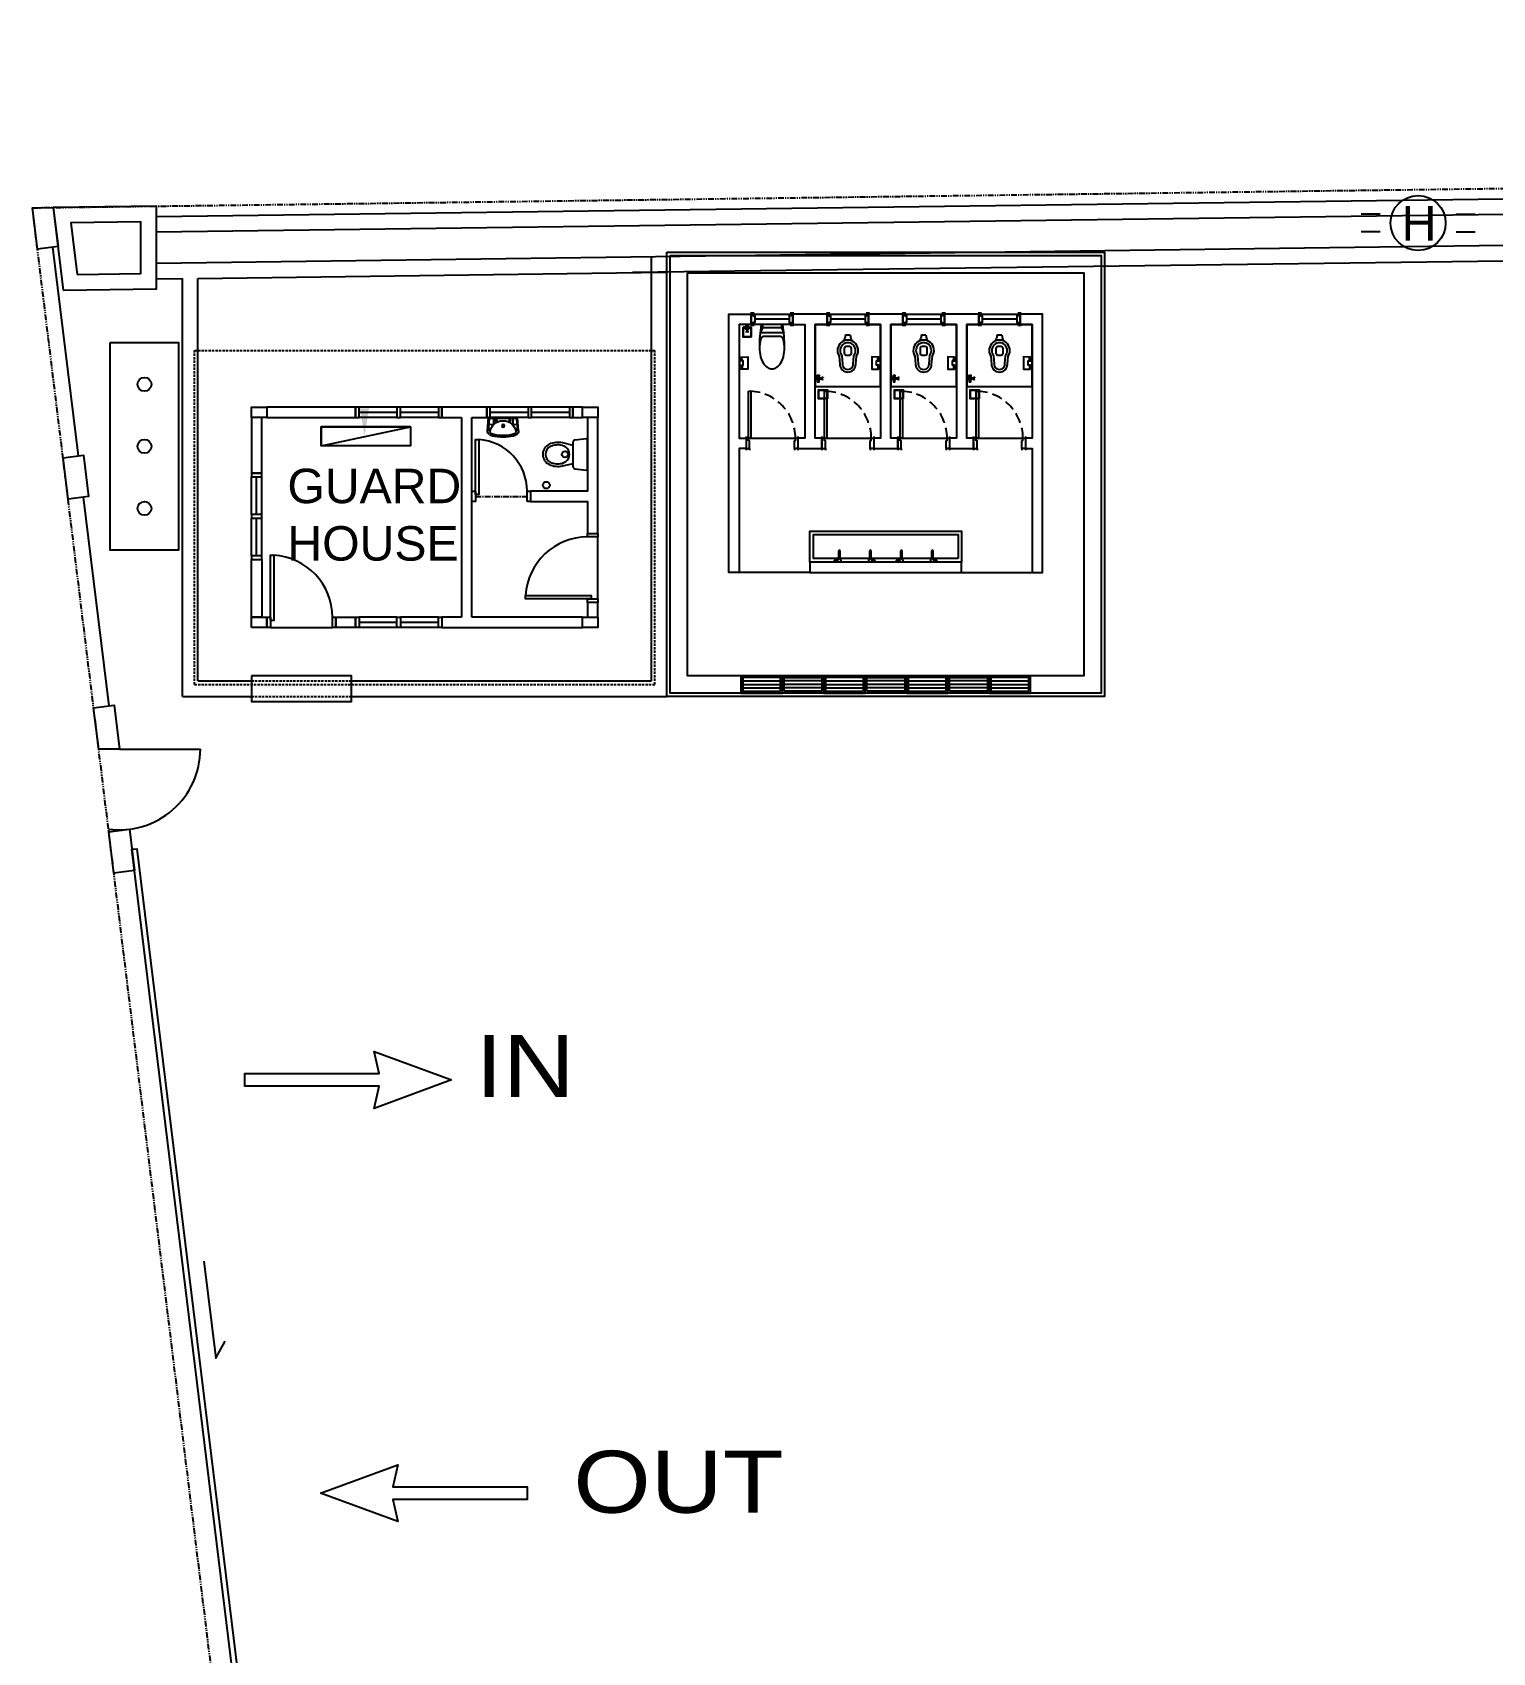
# Model space of a CAD drawing. Header units: millimetres. Extents: x -1052 to 3351, y 0 to 2015.
# Drawn here: x -1051.5 to -738.2, y 1600.9 to 1948.7 of the extents above; entities that cross this region are included whole.
import ezdxf

# ---------------------------------------------------------------- set-up
doc = ezdxf.new("R2010")
doc.units = ezdxf.units.MM
for name, pattern in [('CENTER', [2, 1.25, -0.25, 0.25, -0.25]), ('DASHED', [0.75, 0.5, -0.25]), ('PHANTOM', [2.5, 1.25, -0.25, 0.25, -0.25, 0.25, -0.25])]:
    doc.linetypes.add(name, pattern=pattern)
for name, color, linetype in [('11', 7, 'Continuous'), ('4', 9, 'Continuous'), ('5', 7, 'Continuous'), ('BOMBA', 10, 'Continuous'), ('BOUNDARY', 6, 'PHANTOM'), ('COLUMN', 3, 'Continuous'), ('DRAIN', 5, 'Continuous'), ('Glass', 9, 'Continuous'), ('GRID-LINE', 15, 'CENTER'), ('Loop', 9, 'DASHED'), ('New Renovation', 7, 'Continuous'), ('ROOF-EAVE', 11, 'DASHED'), ('SANI', 4, 'Continuous'), ('WALL', 2, 'Continuous')]:
    doc.layers.add(name, color=color, linetype=linetype)
doc.styles.get("Standard").update_dxf_attribs({"font": 'arial.ttf'})
doc.styles.add('TECHNIC', font='te______.pfb', dxfattribs={"width": 0.8, "height": 5})

# ---------------------------------------------------------------- blocks, each defined once
blk = doc.blocks.new('BASIN-N')
at = {"layer": '5', "color": 0}
for p, q in [((-126, 199), (-133, 188)), ((-73, 212), (97, 198)), ((-72, 225), (120, 209)), ((17, 142), (14, 139)), ((23, 138), (19, 134)), ((95, 140), (27, 140)), ((104, 190), (104, -190)), ((120, 209), (120, -209)), ((-126, -199), (-133, -188)), ((-73, -212), (97, -198)), ((-72, -225), (120, -209)), ((17, -142), (14, -139)), ((23, -138), (19, -134)), ((95, -140), (27, -140))]:
    blk.add_line(p, q, dxfattribs=at)
for centre, radius in [((0, 0), 20), ((78, 99), 12.1), ((78, -99), 12.1)]:
    blk.add_circle(centre, radius, dxfattribs=at)
for centre, radius, start, end in [((565, 0), 730, 167.9694, 192.0306), ((-51, 131), 100, 145.1516, 167.9694), ((377, 0), 520, 160.1092, 199.8908), ((-76, 165), 60, 85.2847, 145.1516), ((-93, 170), 20, 81.5078, 160.1092), ((-119, 0), 192, 278.4922, 81.5078), ((139, 174), 123, 172.5294, 192.7314), ((32, 188), 15, 85.2847, 172.5294), ((14, 146), 5, 316.3383, 12.7314), ((27, 134), 6, 90, 134.3688), ((95, 149), 9, 270, 0), ((96, 190), 8, 0, 85.2847), ((-51, -131), 100, 192.0306, 214.8484), ((-76, -165), 60, 214.8484, 274.7153), ((-93, -170), 20, 199.8908, 278.4922), ((139, -174), 123, 167.2686, 187.4706), ((14, -146), 5, 347.2686, 43.6617), ((32, -188), 15, 187.4706, 274.7153), ((27, -134), 6, 225.6312, 270), ((95, -149), 9, 0, 90), ((96, -190), 8, 274.7153, 0)]:
    blk.add_arc(centre, radius, start, end, dxfattribs=at)
blk = doc.blocks.new('WC')
at = {"color": 150}
for p, q in [((1, 0), (0, 0)), ((0, 0), (1, 0)), ((0, 0), (0, 0)), ((0, 0), (0, 0)), ((1, 0), (1, 0))]:
    blk.add_line(p, q, dxfattribs=at)
blk.add_lwpolyline([(0, 0, 0.050639), (0, 0, 0.081996), (0, 0, 0.070252), (0, 1, 0.070252), (0, 1, 0.081996), (0, 1, 0.106889), (0, 1, 0.135076), (0, 1, 0.135076), (0, 1, 0.106889), (0, 1, 0.081996), (0, 1, 0.070252), (0, 1, 0.070252), (0, 0, 0.081996), (0, 0, 0.050639), (0, 0, 0.135076)], format="xyb", dxfattribs=at)
blk = doc.blocks.new('WC-N')
at = {"layer": 'SANI'}
for p, q in [((215, 0), (-215, 0)), ((-210, -184), (-230, -17)), ((180, -210), (-180, -210)), ((210, -184), (230, -17))]:
    blk.add_line(p, q, dxfattribs=at)
blk.add_lwpolyline([(-131, -210), (-167, -362, 0.16903), (-146, -558, 0.634875), (146, -558, 0.16903), (167, -362), (131, -210)], format="xyb", dxfattribs=at)
blk.add_lwpolyline([(112, -542, 0.16903), (130, -371, 0.212797), (60, -280, 0.256294), (-60, -280, 0.212797), (-130, -371, 0.16903), (-112, -542, 0.634875)], format="xyb", close=True, dxfattribs=at)
blk.add_circle((0, -327), 45, dxfattribs=at)
for centre, radius, start, end in [((-215, -15), 15, 90, 186.8741), ((215, -15), 15, 353.1259, 90), ((-180, -180), 30, 186.8741, 270), ((180, -180), 30, 270, 353.1259)]:
    blk.add_arc(centre, radius, start, end, dxfattribs=at)
blk = doc.blocks.new('A$C16CC18BD')
at = {"layer": 'New Renovation'}
for p, q in [((1225, 5575), (1225, 5375)), ((1250, 5575), (1250, 5550)), ((1775, 5475), (1275, 5475)), ((1800, 5575), (1800, 5550)), ((1825, 5575), (1825, 5375)), ((2325, 5575), (2325, 5375)), ((2350, 5575), (2350, 5550)), ((2875, 5475), (2375, 5475)), ((2900, 5575), (2900, 5550)), ((2925, 5575), (2925, 5375)), ((3425, 5575), (3425, 5375)), ((3450, 5575), (3450, 5550)), ((3975, 5475), (3475, 5475)), ((4000, 5575), (4000, 5550)), ((4025, 5575), (4025, 5375)), ((4525, 5575), (4525, 5375)), ((4550, 5575), (4550, 5550)), ((5075, 5475), (4575, 5475)), ((5100, 5575), (5100, 5550)), ((5125, 5575), (5125, 5375)), ((1250, 5400), (1250, 5375)), ((1387, 5350), (1353, 5275)), ((1697, 5275), (1353, 5275)), ((1682, 5400), (1367, 5400)), ((1387, 5400), (1387, 5350)), ((1663, 5350), (1387, 5350)), ((1663, 5400), (1663, 5350)), ((1663, 5350), (1697, 5275)), ((1800, 5400), (1800, 5375)), ((2350, 5400), (2350, 5375)), ((2592, 5250), (2582, 5194)), ((2592, 5250), (2658, 5250)), ((2658, 5250), (2668, 5194)), ((2900, 5400), (2900, 5375)), ((3450, 5400), (3450, 5375)), ((3692, 5250), (3682, 5194)), ((3692, 5250), (3758, 5250)), ((3758, 5250), (3768, 5194)), ((4000, 5400), (4000, 5375)), ((4550, 5400), (4550, 5375)), ((4792, 5250), (4782, 5194)), ((4792, 5250), (4858, 5250)), ((4858, 5250), (4868, 5194)), ((5100, 5400), (5100, 5375)), ((2475, 1978), (2427, 1978)), ((2427, 1972), (2427, 1978)), ((2475, 1972), (2427, 1972)), ((2490, 2113), (2490, 1998)), ((2510, 2113), (2510, 1998)), ((2940, 2113), (2940, 1998)), ((2960, 2113), (2960, 1998)), ((2975, 1978), (3023, 1978)), ((2975, 1972), (3023, 1972)), ((3023, 1972), (3023, 1978)), ((3375, 1978), (3327, 1978)), ((3327, 1972), (3327, 1978)), ((3375, 1972), (3327, 1972)), ((3390, 2113), (3390, 1998)), ((3410, 2113), (3410, 1998)), ((3840, 2113), (3840, 1998)), ((3860, 2113), (3860, 1998)), ((3875, 1978), (3923, 1978)), ((3875, 1972), (3923, 1972)), ((3923, 1972), (3923, 1978)), ((1100, 225), (1650, 225)), ((1100, 175), (1650, 175)), ((1100, 125), (1650, 125)), ((2250, 225), (1700, 225)), ((2250, 175), (1700, 175)), ((2250, 125), (1700, 125)), ((2300, 225), (2850, 225)), ((2300, 175), (2850, 175)), ((2300, 125), (2850, 125)), ((3450, 225), (2900, 225)), ((3450, 175), (2900, 175)), ((3450, 125), (2900, 125)), ((3500, 225), (4050, 225)), ((3500, 175), (4050, 175)), ((3500, 125), (4050, 125)), ((4650, 225), (4100, 225)), ((4650, 175), (4100, 175)), ((4650, 125), (4100, 125)), ((4700, 225), (5250, 225)), ((4700, 175), (5250, 175)), ((4700, 125), (5250, 125))]:
    blk.add_line(p, q, dxfattribs=at)
at = {"layer": 'New Renovation', "extrusion": (0.000409562, 0.000437101, 1)}
for p, q in [((1178, 5392, 0), (1152, 5392, 0)), ((1152, 5376, 0), (1152, 5392, 0)), ((1178, 5376, 0), (1178, 5392, 0))]:
    blk.add_line(p, q, dxfattribs=at)
at = {"layer": 'New Renovation', "extrusion": (-0.000437101, 0.000409562, 1)}
for p, q in [((2157, 4628, 0), (2157, 4602, 0)), ((2174, 4628, 0), (2157, 4628, 0)), ((2174, 4602, 0), (2157, 4602, 0)), ((3257, 4628, 0), (3257, 4602, 0)), ((3274, 4628, 0), (3257, 4628, 0)), ((3274, 4602, 0), (3257, 4602, 0)), ((4357, 4628, 0), (4357, 4602, 0)), ((4374, 4628, 0), (4357, 4628, 0)), ((4374, 4602, 0), (4357, 4602, 0))]:
    blk.add_line(p, q, dxfattribs=at)
at = {"layer": 'New Renovation', "linetype": 'ByBlock'}
for p, q in [((1150, 3775), (1150, 3575)), ((1900, 3775), (1900, 3575)), ((2250, 3775), (2250, 3575)), ((3000, 3775), (3000, 3575)), ((3350, 3775), (3350, 3575)), ((4100, 3775), (4100, 3575)), ((4450, 3775), (4450, 3575)), ((5200, 3775), (5200, 3575)), ((1150, 3750), (1900, 3750)), ((1200, 3600), (1200, 3575)), ((1850, 3600), (1850, 3575)), ((2250, 3750), (3000, 3750)), ((2300, 3600), (2300, 3575)), ((2950, 3600), (2950, 3575)), ((3350, 3750), (4100, 3750)), ((3400, 3600), (3400, 3575)), ((4050, 3600), (4050, 3575)), ((4450, 3750), (5200, 3750)), ((4500, 3600), (4500, 3575)), ((5150, 3600), (5150, 3575))]:
    blk.add_line(p, q, dxfattribs=at)
at = {"layer": 'New Renovation'}
for points in [[(0, 6450), (6350, 6450), (6350, 0), (0, 0)], [(50, 6400), (6300, 6400), (6300, 50), (50, 50)], [(300, 6150), (6050, 6150), (6050, 300), (300, 300)], [(1050, 1800), (900, 1800), (900, 5550), (1225, 5550), (1225, 5400), (1050, 5400), (1050, 3750), (1150, 3750), (1150, 3600), (1050, 3600)], [(1225, 5550), (1250, 5550), (1250, 5525), (1275, 5525), (1275, 5425), (1250, 5425), (1250, 5400), (1225, 5400)], [(1825, 5400), (1225, 5400), (1225, 5550), (1825, 5550)], [(1825, 5550), (1800, 5550), (1800, 5525), (1775, 5525), (1775, 5425), (1800, 5425), (1800, 5400), (1825, 5400)], [(2250, 3750), (2150, 3750), (2150, 5400), (2325, 5400), (2325, 5550), (1825, 5550), (1825, 5400), (2000, 5400), (2000, 3750), (1900, 3750), (1900, 3600), (2250, 3600)], [(2325, 5550), (2350, 5550), (2350, 5525), (2375, 5525), (2375, 5425), (2350, 5425), (2350, 5400), (2325, 5400)], [(2925, 5400), (2325, 5400), (2325, 5550), (2925, 5550)], [(2925, 5550), (2900, 5550), (2900, 5525), (2875, 5525), (2875, 5425), (2900, 5425), (2900, 5400), (2925, 5400)], [(3350, 3750), (3250, 3750), (3250, 5400), (3425, 5400), (3425, 5550), (2925, 5550), (2925, 5400), (3100, 5400), (3100, 3750), (3000, 3750), (3000, 3600), (3350, 3600)], [(3425, 5550), (3450, 5550), (3450, 5525), (3475, 5525), (3475, 5425), (3450, 5425), (3450, 5400), (3425, 5400)], [(4025, 5400), (3425, 5400), (3425, 5550), (4025, 5550)], [(4025, 5550), (4000, 5550), (4000, 5525), (3975, 5525), (3975, 5425), (4000, 5425), (4000, 5400), (4025, 5400)], [(4450, 3750), (4350, 3750), (4350, 5400), (4525, 5400), (4525, 5550), (4025, 5550), (4025, 5400), (4200, 5400), (4200, 3750), (4100, 3750), (4100, 3600), (4450, 3600)], [(4525, 5550), (4550, 5550), (4550, 5525), (4575, 5525), (4575, 5425), (4550, 5425), (4550, 5400), (4525, 5400)], [(5125, 5400), (4525, 5400), (4525, 5550), (5125, 5550)], [(5125, 5550), (5100, 5550), (5100, 5525), (5075, 5525), (5075, 5425), (5100, 5425), (5100, 5400), (5125, 5400)], [(5300, 1800), (5450, 1800), (5450, 5550), (5125, 5550), (5125, 5400), (5300, 5400), (5300, 3750), (5200, 3750), (5200, 3600), (5300, 3600)], [(1230, 5220), (1230, 5350), (1100, 5350), (1100, 5220)], [(1225, 5225), (1225, 5345), (1105, 5345), (1105, 5225)], [(1081, 4871), (1054, 4871), (1054, 4805), (1081, 4806), (1108, 4806), (1107, 4871)], [(3069, 4871), (3096, 4871), (3096, 4805), (3069, 4806), (3042, 4806), (3043, 4871)], [(4169, 4871), (4196, 4871), (4196, 4805), (4169, 4806), (4142, 4806), (4143, 4871)], [(5269, 4871), (5296, 4871), (5296, 4805), (5269, 4806), (5242, 4806), (5243, 4871)], [(2330, 4320), (2200, 4320), (2200, 4450), (2330, 4450)], [(2325, 4325), (2205, 4325), (2205, 4445), (2325, 4445)], [(3430, 4320), (3300, 4320), (3300, 4450), (3430, 4450)], [(3425, 4325), (3305, 4325), (3305, 4445), (3425, 4445)], [(4530, 4320), (4400, 4320), (4400, 4450), (4530, 4450)], [(4525, 4325), (4405, 4325), (4405, 4445), (4525, 4445)], [(4275, 1950), (2075, 1950), (2075, 2400), (4275, 2400)], [(4225, 2000), (2125, 2000), (2125, 2350), (4225, 2350)], [(4275, 1950), (2075, 1950), (2075, 1800), (4275, 1800)], [(1675, 50), (1675, 300), (1075, 300), (1075, 50)], [(1650, 75), (1650, 275), (1100, 275), (1100, 75)], [(1675, 50), (1675, 300), (2275, 300), (2275, 50)], [(1700, 75), (1700, 275), (2250, 275), (2250, 75)], [(2875, 50), (2875, 300), (2275, 300), (2275, 50)], [(2850, 75), (2850, 275), (2300, 275), (2300, 75)], [(2875, 50), (2875, 300), (3475, 300), (3475, 50)], [(2900, 75), (2900, 275), (3450, 275), (3450, 75)], [(4075, 50), (4075, 300), (3475, 300), (3475, 50)], [(4050, 75), (4050, 275), (3500, 275), (3500, 75)], [(4075, 50), (4075, 300), (4675, 300), (4675, 50)], [(4100, 75), (4100, 275), (4650, 275), (4650, 75)], [(5275, 50), (5275, 300), (4675, 300), (4675, 50)], [(5250, 75), (5250, 275), (4700, 275), (4700, 75)]]:
    blk.add_lwpolyline(points, close=True, dxfattribs=at)
at = {"layer": 'New Renovation', "extrusion": (0.000409562, 0.000437101, 1), "elevation": 3, "flags": 128}
for points in [[(1165, 5359), (1158, 5359), (1117, 5364), (1117, 5342), (1158, 5347), (1165, 5347)], [(1157, 5285), (1153, 5282)], [(1158, 5347), (1158, 5359)], [(1158, 5328), (1158, 5303)], [(1165, 5359), (1172, 5359), (1213, 5364), (1213, 5342), (1172, 5347), (1165, 5347)], [(1172, 5347), (1172, 5359)], [(1172, 5328), (1172, 5303)], [(1177, 5282), (1173, 5285)]]:
    blk.add_lwpolyline(points, dxfattribs=at)
blk.add_lwpolyline([(1149, 5392), (1149, 5400), (1181, 5400), (1181, 5392)], close=True, dxfattribs=at)
at = {"layer": 'New Renovation'}
blk.add_lwpolyline([(1689, 5189, 0.331304), (1641, 5225), (1409, 5225, 0.331304), (1361, 5189)], format="xyb", dxfattribs=at)
at = {"layer": 'New Renovation', "linetype": 'ByBlock'}
for points in [[(3100, 5400), (2150, 5400), (2150, 4500), (3100, 4500)], [(4200, 5400), (3250, 5400), (3250, 4500), (4200, 4500)], [(5300, 5400), (4350, 5400), (4350, 4500), (5300, 4500)], [(1185, 4430), (1220, 4430), (1220, 3750), (1185, 3750)], [(2285, 4430), (2320, 4430), (2320, 3750), (2285, 3750)], [(3385, 4430), (3420, 4430), (3420, 3750), (3385, 3750)], [(4485, 4430), (4520, 4430), (4520, 3750), (4485, 3750)], [(1185, 3710), (1185, 3750), (1150, 3750), (1150, 3600), (1200, 3600), (1200, 3710)], [(1865, 3710), (1865, 3750), (1900, 3750), (1900, 3600), (1850, 3600), (1850, 3710)], [(2285, 3710), (2285, 3750), (2250, 3750), (2250, 3600), (2300, 3600), (2300, 3710)], [(2965, 3710), (2965, 3750), (3000, 3750), (3000, 3600), (2950, 3600), (2950, 3710)], [(3385, 3710), (3385, 3750), (3350, 3750), (3350, 3600), (3400, 3600), (3400, 3710)], [(4065, 3710), (4065, 3750), (4100, 3750), (4100, 3600), (4050, 3600), (4050, 3710)], [(4485, 3710), (4485, 3750), (4450, 3750), (4450, 3600), (4500, 3600), (4500, 3710)], [(5165, 3710), (5165, 3750), (5200, 3750), (5200, 3600), (5150, 3600), (5150, 3710)]]:
    blk.add_lwpolyline(points, close=True, dxfattribs=at)
at = {"layer": 'New Renovation'}
for points in [[(2741, 4823), (2752, 4940, -0.115793), (2753, 4942, 1.793901), (2497, 4942, -0.115793), (2498, 4940), (2509, 4823, 1)], [(2703, 4825), (2714, 4943, -0.115793), (2720, 4962, 1.793901), (2530, 4962, -0.115793), (2536, 4943), (2547, 4825, 1.020555)], [(3841, 4823), (3852, 4940, -0.115793), (3853, 4942, 1.793901), (3597, 4942, -0.115793), (3598, 4940), (3609, 4823, 1)], [(3803, 4825), (3814, 4943, -0.115793), (3820, 4962, 1.793901), (3630, 4962, -0.115793), (3636, 4943), (3647, 4825, 1.020555)], [(4941, 4823), (4952, 4940, -0.115793), (4953, 4942, 1.793901), (4697, 4942, -0.115793), (4698, 4940), (4709, 4823, 1)], [(4903, 4825), (4914, 4943, -0.115793), (4920, 4962, 1.793901), (4730, 4962, -0.115793), (4736, 4943), (4747, 4825, 1.020555)]]:
    blk.add_lwpolyline(points, format="xyb", close=True, dxfattribs=at)
for points in [[(1078, 4871), (1077, 4926), (1175, 4927), (1176, 4752), (1079, 4751), (1078, 4806)], [(1090, 4871), (1089, 4926)], [(1090, 4806), (1091, 4751)], [(3072, 4871), (3073, 4926), (2975, 4927), (2974, 4752), (3071, 4751), (3072, 4806)], [(3060, 4806), (3059, 4751)], [(3060, 4871), (3061, 4926)], [(4172, 4871), (4173, 4926), (4075, 4927), (4074, 4752), (4171, 4751), (4172, 4806)], [(4160, 4806), (4159, 4751)], [(4160, 4871), (4161, 4926)], [(5272, 4871), (5273, 4926), (5175, 4927), (5174, 4752), (5271, 4751), (5272, 4806)], [(5260, 4806), (5259, 4751)], [(5260, 4871), (5261, 4926)], [(2075, 1800), (1050, 1800)], [(4275, 1800), (5300, 1800)]]:
    blk.add_lwpolyline(points, dxfattribs=at)
at = {"layer": 'New Renovation', "extrusion": (-0.000437101, 0.000409562, 1), "flags": 128}
for points, elevation in [([(2157, 4599), (2150, 4599), (2150, 4631), (2157, 4631)], 1), ([(3257, 4599), (3250, 4599), (3250, 4631), (3257, 4631)], 0), ([(4357, 4599), (4350, 4599), (4350, 4631), (4357, 4631)], 0)]:
    blk.add_lwpolyline(points, close=True, dxfattribs=dict(at, elevation=elevation))
for points, elevation in [([(2191, 4615), (2191, 4622), (2186, 4663), (2208, 4663), (2203, 4622), (2203, 4615)], 1), ([(2191, 4615), (2191, 4608), (2186, 4567), (2208, 4567), (2203, 4608), (2203, 4615)], 1), ([(2203, 4622), (2191, 4622)], 1), ([(2203, 4608), (2191, 4608)], 1), ([(2222, 4622), (2247, 4622)], 1), ([(2222, 4608), (2247, 4608)], 1), ([(2268, 4627), (2265, 4623)], 1), ([(2265, 4607), (2268, 4603)], 1), ([(3291, 4615), (3291, 4622), (3286, 4663), (3308, 4663), (3303, 4622), (3303, 4615)], 0), ([(3291, 4615), (3291, 4608), (3286, 4567), (3308, 4567), (3303, 4608), (3303, 4615)], 0), ([(3303, 4622), (3291, 4622)], 0), ([(3303, 4608), (3291, 4608)], 0), ([(3322, 4622), (3347, 4622)], 0), ([(3322, 4608), (3347, 4608)], 0), ([(3368, 4627), (3365, 4623)], 0), ([(3365, 4607), (3368, 4603)], 0), ([(4391, 4615), (4391, 4622), (4386, 4663), (4408, 4663), (4403, 4622), (4403, 4615)], 0), ([(4391, 4615), (4391, 4608), (4386, 4567), (4408, 4567), (4403, 4608), (4403, 4615)], 0), ([(4403, 4622), (4391, 4622)], 0), ([(4403, 4608), (4391, 4608)], 0), ([(4422, 4622), (4447, 4622)], 0), ([(4422, 4608), (4447, 4608)], 0), ([(4468, 4627), (4465, 4623)], 0), ([(4465, 4607), (4468, 4603)], 0)]:
    blk.add_lwpolyline(points, dxfattribs=dict(at, elevation=elevation))
at = {"layer": 'New Renovation'}
for centre in [(2500, 1975), (2950, 1975), (3400, 1975), (3850, 1975)]:
    blk.add_circle(centre, 25, dxfattribs=at)
at = {"layer": 'New Renovation', "extrusion": (0.000409562, 0.000437101, 1)}
for centre, radius, start, end in [((1165, 5353, 3), 26.1, 18.3725, 161.6275), ((1165, 5353, 3), 26.1, 198.3725, 341.6275), ((1165, 5290, 3), 14.4, 326.9877, 213.0123), ((1165, 5353, 3), 14.3, 28.7686, 151.2314), ((1165, 5353, 3), 14.3, 208.7686, 331.2314), ((1165, 5290, 3), 9.4, 326.9877, 213.0123)]:
    blk.add_arc(centre, radius, start, end, dxfattribs=at)
at = {"layer": 'New Renovation'}
for centre, radius, start, end in [((3742, 5054), 2400, 171.7229, 179.9879), ((1834, 5055), 491, 165.857, 180), ((1682, 5093), 334, 163.3209, 165.857), ((-693, 5054), 2400, 0.0121, 8.2771), ((1368, 5093), 334, 14.143, 16.6791), ((1216, 5055), 491, 0, 14.143), ((2523, 5204), 60, 299.1708, 349.6202), ((2727, 5204), 60, 190.3798, 240.8292), ((3623, 5204), 60, 299.1708, 349.6202), ((3827, 5204), 60, 190.3798, 240.8292), ((4723, 5204), 60, 299.1708, 349.6202), ((4927, 5204), 60, 190.3798, 240.8292), ((1834, 5055), 491, 180, 194.143), ((1216, 5055), 491, 345.857, 0), ((2972, 5016), 400, 174.8641, 185.1359), ((2603, 5049), 30, 93.3338, 174.8641), ((2603, 4983), 30, 185.1359, 266.6662), ((2625, 4680), 400, 86.6662, 93.3338), ((2625, 5352), 400, 266.6662, 273.3338), ((2647, 5049), 30, 5.1359, 86.6662), ((2647, 4983), 30, 273.3338, 354.8641), ((2278, 5016), 400, 354.8641, 5.1359), ((4072, 5016), 400, 174.8641, 185.1359), ((3703, 5049), 30, 93.3338, 174.8641), ((3703, 4983), 30, 185.1359, 266.6662), ((3725, 4680), 400, 86.6662, 93.3338), ((3725, 5352), 400, 266.6662, 273.3338), ((3747, 5049), 30, 5.1359, 86.6662), ((3747, 4983), 30, 273.3338, 354.8641), ((3378, 5016), 400, 354.8641, 5.1359), ((5172, 5016), 400, 174.8641, 185.1359), ((4803, 5049), 30, 93.3338, 174.8641), ((4803, 4983), 30, 185.1359, 266.6662), ((4825, 4680), 400, 86.6662, 93.3338), ((4825, 5352), 400, 266.6662, 273.3338), ((4847, 5049), 30, 5.1359, 86.6662), ((4847, 4983), 30, 273.3338, 354.8641), ((4478, 5016), 400, 354.8641, 5.1359), ((1682, 5017), 334, 194.143, 211.3135), ((1585, 4958), 222, 211.3135, 235.7491), ((1525, 4869), 114, 235.7491, 270), ((1525, 4869), 114, 270, 304.2509), ((1465, 4958), 222, 304.2509, 328.6865), ((1368, 5017), 334, 328.6865, 345.857), ((2500, 2113), 10, 0, 180), ((2950, 2113), 10, 0, 180), ((3400, 2113), 10, 0, 180), ((3850, 2113), 10, 0, 180)]:
    blk.add_arc(centre, radius, start, end, dxfattribs=at)
at = {"layer": 'New Renovation', "extrusion": (-0.000437101, 0.000409562, 1)}
for centre, radius, start, end in [((2197, 4615, 1), 26.1, 108.3725, 251.6275), ((2197, 4615, 1), 14.3, 118.7686, 241.2314), ((2197, 4615, 1), 14.3, 298.7686, 61.2314), ((2197, 4615, 1), 26.1, 288.3725, 71.6275), ((2260, 4615, 1), 14.4, 56.9877, 303.0123), ((2260, 4615, 1), 9.4, 56.9877, 303.0123), ((3297, 4615, 0), 26.1, 108.3725, 251.6275), ((3297, 4615, 0), 14.3, 118.7686, 241.2314), ((3297, 4615, 0), 14.3, 298.7686, 61.2314), ((3297, 4615, 0), 26.1, 288.3725, 71.6275), ((3360, 4615, 0), 14.4, 56.9877, 303.0123), ((3360, 4615, 0), 9.4, 56.9877, 303.0123), ((4397, 4615, 0), 26.1, 108.3725, 251.6275), ((4397, 4615, 0), 14.3, 118.7686, 241.2314), ((4397, 4615, 0), 14.3, 298.7686, 61.2314), ((4397, 4615, 0), 26.1, 288.3725, 71.6275), ((4460, 4615, 0), 14.4, 56.9877, 303.0123), ((4460, 4615, 0), 9.4, 56.9877, 303.0123)]:
    blk.add_arc(centre, radius, start, end, dxfattribs=at)
at = {"layer": 'New Renovation', "linetype": 'DASHED', "ltscale": 300}
for centre in [(1183, 3749), (2283, 3749), (3383, 3749), (4483, 3749)]:
    blk.add_arc(centre, 682, 0.0879, 86.8859, dxfattribs=at)

msp = doc.modelspace()

# ---------------------------------------------------------------- linework, layer by layer
msp.add_circle((-941.2461, 1851.5311), 0.7396)
msp.add_circle((-941.2461, 1851.5311), 0.7396)
at = {"color": 15}
msp.add_solid([(-979.2902, 1868.0001), (-981.2624, 1868.0001), (-980.2763, 1862.0834)], dxfattribs=at)
at = {"layer": '11'}
for p, q in [((-973.309, 1868.2684), (-981.4445, 1868.2684)), ((-973.309, 1868.2684), (-981.4445, 1868.2684)), ((-964.4339, 1868.2684), (-972.5694, 1868.2684)), ((-964.4339, 1868.2684), (-972.5694, 1868.2684)), ((-945.1898, 1868.2684), (-953.3253, 1868.2684)), ((-945.1898, 1868.2684), (-953.3253, 1868.2684)), ((-936.3147, 1868.2684), (-944.4502, 1868.2684)), ((-936.3147, 1868.2684), (-944.4502, 1868.2684)), ((-973.309, 1866.0497), (-981.4445, 1866.0497)), ((-973.309, 1866.0497), (-981.4445, 1866.0497)), ((-964.4339, 1866.0497), (-972.5694, 1866.0497)), ((-964.4339, 1866.0497), (-972.5694, 1866.0497)), ((-945.1898, 1866.0497), (-953.3253, 1866.0497)), ((-945.1898, 1866.0497), (-953.3253, 1866.0497)), ((-936.3147, 1866.0497), (-944.4502, 1866.0497)), ((-936.3147, 1866.0497), (-944.4502, 1866.0497)), ((-1004.5494, 1845.2154), (-1004.5494, 1853.3509)), ((-1004.5494, 1845.2154), (-1004.5494, 1853.3509)), ((-1002.3306, 1845.2154), (-1002.3306, 1853.3509)), ((-1002.3306, 1845.2154), (-1002.3306, 1853.3509)), ((-1004.5494, 1836.3403), (-1004.5494, 1844.4758)), ((-1004.5494, 1836.3403), (-1004.5494, 1844.4758)), ((-1002.3306, 1836.3403), (-1002.3306, 1844.4758)), ((-1002.3306, 1836.3403), (-1002.3306, 1844.4758)), ((-973.309, 1823.183), (-981.4445, 1823.183)), ((-973.309, 1823.183), (-981.4445, 1823.183)), ((-964.4339, 1823.183), (-972.5694, 1823.183)), ((-964.4339, 1823.183), (-972.5694, 1823.183)), ((-973.309, 1820.9642), (-981.4445, 1820.9642)), ((-973.309, 1820.9642), (-981.4445, 1820.9642)), ((-964.4339, 1820.9642), (-972.5694, 1820.9642)), ((-964.4339, 1820.9642), (-972.5694, 1820.9642))]:
    msp.add_line(p, q, dxfattribs=at)
at = {"layer": '4'}
for p, q in [((-1041.6626, 1857.8228), (-1047.1434, 1902.6036)), ((-1035.0956, 1804.1669), (-1040.5764, 1848.9477)), ((-1032.8423, 1794.8873), (-1015.5028, 1794.8874))]:
    msp.add_line(p, q, dxfattribs=at)
for points in [[(-1046.0422, 1902.7384), (-1050.4469, 1902.1993), (-1051.5332, 1911.0744), (-1047.0697, 1911.1333)], [(-1034.8926, 1882.0528), (-1034.8926, 1837.6769), (-1020.1008, 1837.6769), (-1020.1008, 1882.0528)], [(-1034.8926, 1882.0528), (-1034.8926, 1837.6769), (-1020.1008, 1837.6769), (-1020.1008, 1882.0528)], [(-981.4445, 1866.0497), (-981.4445, 1868.2684), (-982.1841, 1868.2684), (-982.1841, 1866.0497)], [(-981.4445, 1866.0497), (-981.4445, 1868.2684), (-982.1841, 1868.2684), (-982.1841, 1866.0497)], [(-972.5694, 1866.0497), (-972.5694, 1868.2684), (-973.309, 1868.2684), (-973.309, 1866.0497)], [(-972.5694, 1866.0497), (-972.5694, 1868.2684), (-973.309, 1868.2684), (-973.309, 1866.0497)], [(-963.6944, 1866.0497), (-963.6944, 1868.2684), (-964.4339, 1868.2684), (-964.4339, 1866.0497)], [(-963.6944, 1866.0497), (-963.6944, 1868.2684), (-964.4339, 1868.2684), (-964.4339, 1866.0497)], [(-953.3253, 1866.0497), (-953.3253, 1868.2684), (-954.0649, 1868.2684), (-954.0649, 1866.0497)], [(-953.3253, 1866.0497), (-953.3253, 1868.2684), (-954.0649, 1868.2684), (-954.0649, 1866.0497)], [(-944.4502, 1866.0497), (-944.4502, 1868.2684), (-945.1898, 1868.2684), (-945.1898, 1866.0497)], [(-944.4502, 1866.0497), (-944.4502, 1868.2684), (-945.1898, 1868.2684), (-945.1898, 1866.0497)], [(-935.5751, 1866.0497), (-935.5751, 1868.2684), (-936.3147, 1868.2684), (-936.3147, 1866.0497)], [(-935.5751, 1866.0497), (-935.5751, 1868.2684), (-936.3147, 1868.2684), (-936.3147, 1866.0497)], [(-1044.9662, 1857.4185), (-1040.5615, 1857.9576), (-1039.4752, 1849.0825), (-1043.8799, 1848.5434)], [(-1004.5494, 1853.3509), (-1002.3306, 1853.3509), (-1002.3306, 1854.0905), (-1004.5494, 1854.0905)], [(-1004.5494, 1853.3509), (-1002.3306, 1853.3509), (-1002.3306, 1854.0905), (-1004.5494, 1854.0905)], [(-957.2303, 1848.0184), (-957.2303, 1850.2372), (-956.4907, 1850.2372), (-956.4907, 1848.0184)], [(-957.2303, 1848.0184), (-957.2303, 1850.2372), (-956.4907, 1850.2372), (-956.4907, 1848.0184)], [(-945.3969, 1848.0184), (-945.3969, 1850.2372), (-944.6573, 1850.2372), (-944.6573, 1848.0184)], [(-945.3969, 1848.0184), (-945.3969, 1850.2372), (-944.6573, 1850.2372), (-944.6573, 1848.0184)], [(-1004.5494, 1844.4758), (-1002.3306, 1844.4758), (-1002.3306, 1845.2154), (-1004.5494, 1845.2154)], [(-1004.5494, 1844.4758), (-1002.3306, 1844.4758), (-1002.3306, 1845.2154), (-1004.5494, 1845.2154)], [(-930.1909, 1840.4081), (-932.4097, 1840.4081), (-932.4097, 1841.1476), (-930.1909, 1841.1476)], [(-1004.5494, 1835.6007), (-1002.3306, 1835.6007), (-1002.3306, 1836.3403), (-1004.5494, 1836.3403)], [(-1004.5494, 1835.6007), (-1002.3306, 1835.6007), (-1002.3306, 1836.3403), (-1004.5494, 1836.3403)], [(-930.1909, 1826.3558), (-932.4097, 1826.3558), (-932.4097, 1827.0954), (-930.1909, 1827.0954)], [(-1001.2212, 1820.9642), (-1001.2212, 1823.183), (-1000.4816, 1823.183), (-1000.4816, 1820.9642)], [(-1001.2212, 1820.9642), (-1001.2212, 1823.183), (-1000.4816, 1823.183), (-1000.4816, 1820.9642)], [(-987.169, 1820.9642), (-987.169, 1823.183), (-986.4294, 1823.183), (-986.4294, 1820.9642)], [(-987.169, 1820.9642), (-987.169, 1823.183), (-986.4294, 1823.183), (-986.4294, 1820.9642)], [(-981.4445, 1823.183), (-981.4445, 1820.9642), (-982.1841, 1820.9642), (-982.1841, 1823.183)], [(-981.4445, 1823.183), (-981.4445, 1820.9642), (-982.1841, 1820.9642), (-982.1841, 1823.183)], [(-972.5694, 1823.183), (-972.5694, 1820.9642), (-973.309, 1820.9642), (-973.309, 1823.183)], [(-972.5694, 1823.183), (-972.5694, 1820.9642), (-973.309, 1820.9642), (-973.309, 1823.183)], [(-963.6944, 1823.183), (-963.6944, 1820.9642), (-964.4339, 1820.9642), (-964.4339, 1823.183)], [(-963.6944, 1823.183), (-963.6944, 1820.9642), (-964.4339, 1820.9642), (-964.4339, 1823.183)], [(-1032.8423, 1794.8873), (-1037.3129, 1794.8874), (-1038.3992, 1803.7625), (-1033.9945, 1804.3016)], [(-1032.8423, 1794.8873), (-1037.3129, 1794.8874), (-1038.3992, 1803.7625), (-1033.9945, 1804.3016)], [(-1029.6495, 1768.8011), (-1034.0542, 1768.2621), (-1035.1405, 1777.1372), (-1030.7358, 1777.6763)]]:
    msp.add_lwpolyline(points, close=True, dxfattribs=at)
msp.add_lwpolyline([(-1014.7469, 1684.9634), (-1012.2001, 1664.1547), (-1010.1818, 1667.7629)], dxfattribs=at)
msp.add_lwpolyline([(-1014.7469, 1684.9634), (-1012.2001, 1664.1547), (-1010.1818, 1667.7629)], dxfattribs=at)
msp.add_arc((-1032.8423, 1794.8873), 17.3394, 262.149557, 0.000358, dxfattribs=at)
at = {"layer": '5'}
for p, q in [((-930.1909, 1827.0954), (-930.1909, 1840.4081)), ((-1000.4816, 1820.9642), (-987.169, 1820.9642)), ((-1000.4816, 1820.9642), (-987.169, 1820.9642))]:
    msp.add_line(p, q, dxfattribs=at)
for points in [[(-1044.9006, 1893.4102), (-1024.9122, 1893.6738), (-1024.9116, 1911.4255), (-1047.0697, 1911.1333)], [(-1044.9006, 1893.4102), (-1024.9122, 1893.6738), (-1024.9116, 1911.4255), (-1047.0697, 1911.1333)], [(-1041.9597, 1896.7774), (-1028.2402, 1896.9583), (-1028.2399, 1908.0532), (-1043.3154, 1907.8544)], [(-1041.9597, 1896.7774), (-1028.2402, 1896.9583), (-1028.2399, 1908.0532), (-1043.3154, 1907.8544)], [(-956.4907, 1849.4976), (-956.4907, 1861.3064), (-955.7511, 1861.3064), (-955.7511, 1849.4976)], [(-956.4907, 1849.4976), (-956.4907, 1861.3064), (-955.7511, 1861.3064), (-955.7511, 1849.4976)], [(-1000.4816, 1822.4434), (-1000.4816, 1836.4751), (-999.742, 1836.4751), (-999.742, 1822.4434)], [(-1000.4816, 1822.4434), (-1000.4816, 1836.4751), (-999.742, 1836.4751), (-999.742, 1822.4434)], [(-931.6701, 1827.0954), (-945.7017, 1827.0954), (-945.7017, 1827.835), (-931.6701, 1827.835)], [(-1004.5494, 1810.6099), (-1004.5494, 1805.063), (-983.1012, 1805.063), (-983.1012, 1810.6099)], [(-1004.5494, 1810.6099), (-1004.5494, 1805.063), (-983.1012, 1805.063), (-983.1012, 1810.6099)], [(-1030.2073, 1773.3587), (-1029.1062, 1773.4934), (-1006.2146, 1586.4567), (-1007.3157, 1586.3219)], [(-1030.2073, 1773.3587), (-1029.1062, 1773.4934), (-1006.2146, 1586.4567), (-1007.3157, 1586.3219)], [(-961.5897, 1723.8532), (-978.2305, 1717.7516), (-977.1211, 1722.485), (-1005.9652, 1722.485), (-1005.9652, 1725.2214), (-977.1211, 1725.2214), (-978.2305, 1729.9548)], [(-961.5897, 1723.8532), (-978.2305, 1717.7516), (-977.1211, 1722.485), (-1005.9652, 1722.485), (-1005.9652, 1725.2214), (-977.1211, 1725.2214), (-978.2305, 1729.9548)], [(-989.7549, 1635.1346), (-973.1142, 1641.2362), (-974.2235, 1636.5028), (-945.3795, 1636.5028), (-945.3795, 1633.7663), (-974.2235, 1633.7663), (-973.1142, 1629.0329)], [(-989.7549, 1635.1346), (-973.1142, 1641.2362), (-974.2235, 1636.5028), (-945.3795, 1636.5028), (-945.3795, 1633.7663), (-974.2235, 1633.7663), (-973.1142, 1629.0329)]]:
    msp.add_lwpolyline(points, close=True, dxfattribs=at)
for centre, radius, start, end in [((-956.4907, 1850.2372), 11.0939, 0, 86.177446), ((-956.4907, 1850.2372), 11.0939, 0, 86.177446), ((-932.4097, 1827.0954), 13.3126, 90, 176.815261), ((-1000.4816, 1823.183), 13.3126, 0, 86.815261), ((-1000.4816, 1823.183), 13.3126, 0, 86.815261)]:
    msp.add_arc(centre, radius, start, end, dxfattribs=at)
at = {"layer": 'BOMBA'}
for p, q in [((-762.373, 1909.6772), (-766.4599, 1909.6772)), ((-746.025, 1909.6772), (-741.938, 1909.6772)), ((-762.373, 1905.9286), (-766.4599, 1905.9286)), ((-746.025, 1905.9286), (-741.938, 1905.9286))]:
    msp.add_line(p, q, dxfattribs=at)
msp.add_lwpolyline([(-989.5476, 1859.966), (-989.5476, 1864.0728), (-970.3731, 1864.0728), (-970.3731, 1859.966)], close=True, dxfattribs=at)
msp.add_lwpolyline([(-970.3731, 1864.0728), (-989.5476, 1864.0728), (-989.5476, 1859.966), (-970.3731, 1864.0728)], dxfattribs=at)
msp.add_circle((-754.199, 1907.8029), 5.9034, dxfattribs=at)
at = {"layer": 'BOUNDARY'}
for p, q in [((-1051.5332, 1911.0744), (1803.3539, 1948.7238)), ((-1051.5332, 1911.0744), (1803.3539, 1948.7238)), ((-942.8866, 1023.373), (-1051.5332, 1911.0744)), ((-942.8866, 1023.373), (-1051.5332, 1911.0744))]:
    msp.add_line(p, q, dxfattribs=at)
at = {"layer": 'COLUMN'}
for points in [[(-1004.5494, 1866.0497), (-1004.5494, 1868.2684), (-1001.2212, 1868.2684), (-1001.2212, 1866.0497)], [(-1004.5494, 1866.0497), (-1004.5494, 1868.2684), (-1001.2212, 1868.2684), (-1001.2212, 1866.0497)], [(-933.519, 1866.0497), (-933.519, 1868.2684), (-930.1909, 1868.2684), (-930.1909, 1866.0497)], [(-933.519, 1866.0497), (-933.519, 1868.2684), (-930.1909, 1868.2684), (-930.1909, 1866.0497)], [(-1004.5494, 1820.9642), (-1004.5494, 1823.183), (-1001.2212, 1823.183), (-1001.2212, 1820.9642)], [(-1004.5494, 1820.9642), (-1004.5494, 1823.183), (-1001.2212, 1823.183), (-1001.2212, 1820.9642)], [(-933.519, 1820.9642), (-933.519, 1823.183), (-930.1909, 1823.183), (-930.1909, 1820.9642)], [(-933.519, 1820.9642), (-933.519, 1823.183), (-930.1909, 1823.183), (-930.1909, 1820.9642)]]:
    msp.add_lwpolyline(points, close=True, dxfattribs=at)
at = {"layer": 'DRAIN'}
for p, q in [((-1024.9117, 1909.2065), (1788.7577, 1946.3124)), ((-1024.9117, 1909.2065), (1788.7577, 1946.3124)), ((-1024.9118, 1905.8781), (1785.8888, 1942.9461)), ((-1024.9118, 1905.8781), (1785.8888, 1942.9461)), ((-1024.912, 1899.2212), (1780.151, 1936.2135)), ((-1024.912, 1899.2212), (1780.151, 1936.2135)), ((-922.795, 1897.2397), (1778.9433, 1932.8694)), ((-922.795, 1897.2397), (1778.9433, 1932.8694)), ((-918.7272, 1809.5006), (-918.7272, 1900.6215)), ((-918.7272, 1809.5006), (-918.7272, 1900.6215)), ((-915.3991, 1806.1724), (-915.3991, 1900.6654)), ((-915.3991, 1806.1724), (-915.3991, 1900.6654)), ((-1024.9121, 1895.7952), (-1019.3412, 1895.8687)), ((-1024.9121, 1895.7952), (-1019.3412, 1895.8687)), ((-1019.3412, 1806.1724), (-1019.3412, 1895.8687)), ((-1019.3412, 1806.1724), (-1019.3412, 1895.8687)), ((-1016.013, 1895.9126), (-915.6466, 1897.2362)), ((-1016.013, 1809.5006), (-1016.013, 1895.9126)), ((-1016.013, 1809.5006), (-1016.013, 1895.9126)), ((-1016.013, 1809.5006), (-1004.5494, 1809.5006)), ((-1016.013, 1809.5006), (-1004.5494, 1809.5006)), ((-983.1012, 1809.5006), (-918.7272, 1809.5006)), ((-983.1012, 1809.5006), (-918.7272, 1809.5006)), ((-1019.3412, 1806.1724), (-1004.5494, 1806.1724)), ((-1019.3412, 1806.1724), (-1004.5494, 1806.1724)), ((-983.1012, 1806.1724), (-915.3991, 1806.1724)), ((-983.1012, 1806.1724), (-915.3991, 1806.1724))]:
    msp.add_line(p, q, dxfattribs=at)
at = {"layer": 'Glass'}
for p, q in [((-973.309, 1867.1591), (-981.4445, 1867.1591)), ((-973.309, 1867.1591), (-981.4445, 1867.1591)), ((-964.4339, 1867.1591), (-972.5694, 1867.1591)), ((-964.4339, 1867.1591), (-972.5694, 1867.1591)), ((-945.1898, 1867.1591), (-953.3253, 1867.1591)), ((-945.1898, 1867.1591), (-953.3253, 1867.1591)), ((-936.3147, 1867.1591), (-944.4502, 1867.1591)), ((-936.3147, 1867.1591), (-944.4502, 1867.1591)), ((-1003.44, 1845.2154), (-1003.44, 1853.3509)), ((-1003.44, 1845.2154), (-1003.44, 1853.3509)), ((-1003.44, 1836.3403), (-1003.44, 1844.4758)), ((-1003.44, 1836.3403), (-1003.44, 1844.4758)), ((-973.309, 1822.0736), (-981.4445, 1822.0736)), ((-973.309, 1822.0736), (-981.4445, 1822.0736)), ((-964.4339, 1822.0736), (-972.5694, 1822.0736)), ((-964.4339, 1822.0736), (-972.5694, 1822.0736))]:
    msp.add_line(p, q, dxfattribs=at)
at = {"layer": 'GRID-LINE'}
msp.add_line((-956.4907, 1849.1278), (-945.3969, 1849.1278), dxfattribs=at)
msp.add_line((-956.4907, 1849.1278), (-945.3969, 1849.1278), dxfattribs=at)
at = {"layer": 'Loop', "color": 9}
for p, q in [((-1004.5494, 1809.5006), (-983.1012, 1809.5006)), ((-1004.5494, 1809.5006), (-983.1012, 1809.5006)), ((-1004.5494, 1806.1724), (-983.1012, 1806.1724)), ((-1004.5494, 1806.1724), (-983.1012, 1806.1724))]:
    msp.add_line(p, q, dxfattribs=at)
at = {"layer": 'ROOF-EAVE'}
for p, q in [((-1016.7526, 1880.4717), (-917.9876, 1880.4717)), ((-1016.7526, 1808.761), (-1016.7526, 1880.4717)), ((-1016.7526, 1880.4717), (-917.9876, 1880.4717)), ((-1016.7526, 1808.761), (-1016.7526, 1880.4717)), ((-917.9876, 1808.761), (-917.9876, 1880.4717)), ((-917.9876, 1808.761), (-917.9876, 1880.4717)), ((-1016.7526, 1808.761), (-917.9876, 1808.761)), ((-1016.7526, 1808.761), (-917.9876, 1808.761))]:
    msp.add_line(p, q, dxfattribs=at)
at = {"layer": 'WALL'}
for p, q in [((-963.6944, 1868.2684), (-963.6944, 1866.0497)), ((-954.0649, 1868.2684), (-963.6944, 1868.2684)), ((-954.0649, 1866.0497), (-954.0649, 1868.2684)), ((-963.6944, 1866.0497), (-959.4491, 1866.0497)), ((-959.4491, 1866.0497), (-959.4491, 1823.183)), ((-957.2303, 1823.183), (-957.2303, 1866.0497)), ((-957.2303, 1866.0497), (-954.0649, 1866.0497))]:
    msp.add_line(p, q, dxfattribs=at)
for points in [[(-1001.2212, 1868.2684), (-1001.2212, 1866.0497), (-982.1841, 1866.0497), (-982.1841, 1868.2684)], [(-1001.2212, 1868.2684), (-1001.2212, 1866.0497), (-982.1841, 1866.0497), (-982.1841, 1868.2684)], [(-935.5751, 1868.2684), (-935.5751, 1866.0497), (-933.519, 1866.0497), (-933.519, 1868.2684)], [(-935.5751, 1868.2684), (-935.5751, 1866.0497), (-933.519, 1866.0497), (-933.519, 1868.2684)], [(-1004.5494, 1866.0497), (-1004.5494, 1854.0905), (-1002.3306, 1854.0905), (-1002.3306, 1866.0497)], [(-1004.5494, 1866.0497), (-1004.5494, 1854.0905), (-1002.3306, 1854.0905), (-1002.3306, 1866.0497)], [(-930.1909, 1866.0497), (-932.4097, 1866.0497), (-932.4097, 1850.2372), (-944.6573, 1850.2372), (-944.6573, 1848.0184), (-932.4097, 1848.0184), (-932.4097, 1841.1476), (-930.1909, 1841.1476)], [(-930.1909, 1866.0497), (-932.4097, 1866.0497), (-932.4097, 1850.2372), (-944.6573, 1850.2372), (-944.6573, 1848.0184), (-932.4097, 1848.0184), (-932.4097, 1841.1476), (-930.1909, 1841.1476)], [(-1004.5494, 1823.183), (-1004.5494, 1835.6007), (-1002.3306, 1835.6007), (-1002.3306, 1823.183)], [(-1004.5494, 1823.183), (-1004.5494, 1835.6007), (-1002.3306, 1835.6007), (-1002.3306, 1823.183)], [(-932.4097, 1826.3558), (-932.4097, 1823.183), (-930.1909, 1823.183), (-930.1909, 1826.3558)], [(-932.4097, 1826.3558), (-932.4097, 1823.183), (-930.1909, 1823.183), (-930.1909, 1826.3558)], [(-986.4294, 1820.9642), (-986.4294, 1823.183), (-982.1841, 1823.183), (-982.1841, 1820.9642)], [(-986.4294, 1820.9642), (-986.4294, 1823.183), (-982.1841, 1823.183), (-982.1841, 1820.9642)]]:
    msp.add_lwpolyline(points, close=True, dxfattribs=at)
msp.add_lwpolyline([(-959.4491, 1823.183), (-963.6944, 1823.183), (-963.6944, 1820.9642), (-933.519, 1820.9642), (-933.519, 1823.183), (-957.2303, 1823.183)], dxfattribs=at)
msp.add_lwpolyline([(-959.4491, 1823.183), (-963.6944, 1823.183), (-963.6944, 1820.9642), (-933.519, 1820.9642), (-933.519, 1823.183), (-957.2303, 1823.183)], dxfattribs=at)
for centre in [(-1027.4967, 1873.1775), (-1027.4967, 1873.1775), (-1027.4967, 1859.8648), (-1027.4967, 1859.8648), (-1027.4967, 1846.5522), (-1027.4967, 1846.5522)]:
    msp.add_circle(centre, 1.4792, dxfattribs=at)

# ---------------------------------------------------------------- block references
at = {"xscale": 0.01479181789831161, "yscale": 0.01479181789831161, "zscale": 0.01479181789831161, "rotation": 270}
msp.add_blockref('WC-N', (-932.3997, 1858.1404), dxfattribs=at)
at = {"layer": 'New Renovation', "color": 140, "xscale": 0.01479181789831161, "yscale": 0.01479181789831161, "zscale": 0.01479181789831161}
msp.add_blockref('A$C16CC18BD', (-915.399, 1806.1724), dxfattribs=at)
at = {"layer": 'WALL', "yscale": 0.01479181789831161, "zscale": 0.01479181789831161, "rotation": 270}
for name, p, xscale in [('BASIN-N', (-950.546, 1864.2747), -0.01479181789831161), ('BASIN-N', (-950.546, 1864.2747), -0.01479181789831161), ('WC', (-932.4097, 1858.142), 0.01479181789831161), ('WC', (-932.4097, 1858.142), 0.01479181789831161)]:
    msp.add_blockref(name, p, dxfattribs=dict(at, xscale=xscale))

# ---------------------------------------------------------------- texts
at = {"layer": '4', "style": 'TECHNIC', "width": 1.2}
for s, p in [('IN', (-956.4971, 1720.211)), ('OUT', (-935.465, 1630.9405)), ('OUT', (-935.465, 1630.9405))]:
    msp.add_text(s, height=13.31264, dxfattribs=at).set_placement(p)
at = {"layer": 'BOMBA'}
msp.add_text('H', height=7.3959, dxfattribs=at).set_placement((-757.7321, 1904.0289))
at = {"layer": 'COLUMN'}
for s, p in [('GUARD', (-996.8256, 1847.6605)), ('GUARD', (-996.8256, 1847.6605)), ('HOUSE', (-996.8256, 1835.3339)), ('HOUSE', (-996.8256, 1835.3339))]:
    msp.add_text(s, height=7.39591, dxfattribs=at).set_placement(p)

doc.saveas('drawing.dxf')
